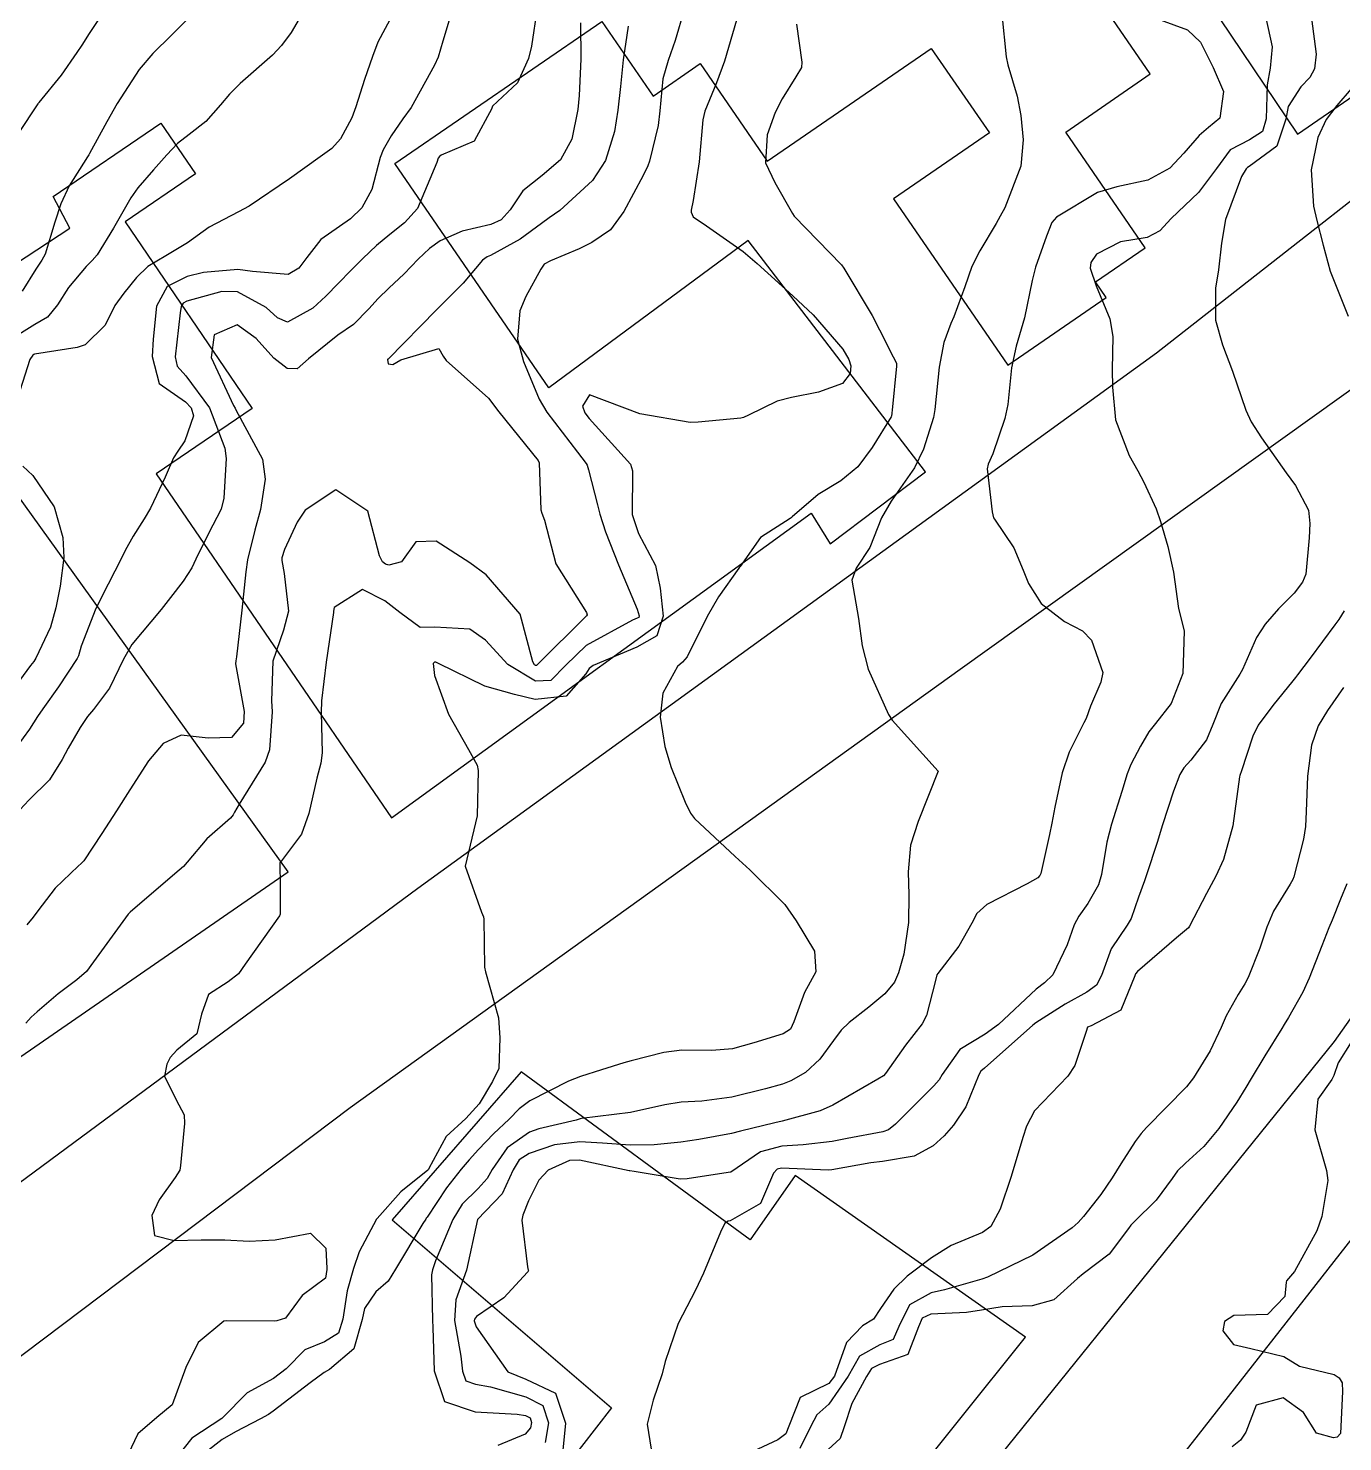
# Model space of a CAD drawing. Header units: metres. Extents: x 318500 to 325275, y 7408834 to 7428799.
# Drawn here: x 322702.7 to 322754.7, y 7421316 to 7421372 of the extents above; entities that cross this region are included whole.
import ezdxf

# ---------------------------------------------------------------- set-up
doc = ezdxf.new("R2010")
doc.units = ezdxf.units.M
doc.header["$MEASUREMENT"] = 0
for name, color, linetype in [('Curvas de Nivel 1m', 11, 'Continuous'), ('Curvas de Nivel 5m', 15, 'Continuous'), ('Edificações', 30, 'Continuous'), ('Vias Primárias', 230, 'Continuous')]:
    doc.layers.add(name, color=color, linetype=linetype)

msp = doc.modelspace()

# ---------------------------------------------------------------- linework, layer by layer
at = {"layer": 'Curvas de Nivel 1m', "flags": 128}
for points, elevation in [([(322717.085, 7421372.515), (322716.503, 7421371.431), (322716.294, 7421370.868), (322715.974, 7421369.947), (322715.635, 7421368.874), (322715.474, 7421368.435), (322715.021, 7421367.603), (322714.679, 7421367.221), (322714.223, 7421366.892), (322713.001, 7421366.015), (322711.402, 7421364.934), (322710.978, 7421364.709), (322709.815, 7421364.108), (322708.965, 7421363.485), (322708.102, 7421362.973), (322707.386, 7421362.551), (322706.947, 7421362.119), (322706.447, 7421361.488), (322706.078, 7421361.003), (322705.706, 7421360.22), (322704.906, 7421359.451), (322704.593, 7421359.335), (322702.901, 7421359.082), (322702.873, 7421359.068), (322702.841, 7421359.041), (322702.716, 7421358.861), (322702.139, 7421357.051)], 781), ([(322713.473, 7421372.516), (322713.073, 7421371.809), (322712.686, 7421371.296), (322712.323, 7421370.921), (322711.049, 7421369.792), (322710.623, 7421369.366), (322710.272, 7421368.948), (322709.688, 7421368.296), (322709.022, 7421367.775), (322708.569, 7421367.414), (322708.15, 7421366.973), (322707.61, 7421366.372), (322706.99, 7421365.667), (322706.712, 7421365.266), (322706.562, 7421364.996), (322706.03, 7421364.064), (322705.388, 7421363.014), (322705.19, 7421362.783), (322704.953, 7421362.55), (322704.247, 7421361.72), (322703.818, 7421361.031), (322703.419, 7421360.538), (322702.918, 7421360.248), (322702.177, 7421359.785)], 782), ([(322705.563, 7421372.532), (322705.071, 7421371.768), (322704.774, 7421371.313), (322704.583, 7421371.025), (322703.962, 7421370.119), (322703.076, 7421369.04), (322703.059, 7421369.02), (322703.039, 7421368.991), (322702.256, 7421367.817)], 784), ([(322722.813, 7421372.783), (322722.585, 7421371.275), (322722.468, 7421370.786), (322722.03, 7421369.816), (322721.041, 7421368.893), (322721.017, 7421368.823), (322721.011, 7421368.8), (322720.319, 7421367.512), (322719.012, 7421366.952), (322718.941, 7421366.901), (322718.896, 7421366.832), (322718.842, 7421366.666), (322718.072, 7421364.844), (322717.554, 7421364.279), (322716.974, 7421363.821), (322716.45, 7421363.383), (322715.901, 7421362.871), (322715.435, 7421362.393), (322714.945, 7421361.888), (322714.447, 7421361.378), (322713.928, 7421360.895), (322712.924, 7421360.338), (322712.524, 7421360.515), (322712.081, 7421360.923), (322710.939, 7421361.542), (322710.321, 7421361.565), (322708.933, 7421361.176), (322708.791, 7421361.103), (322708.714, 7421360.963), (322708.678, 7421360.715), (322708.47, 7421358.967), (322708.547, 7421358.607), (322708.899, 7421358.225), (322709.832, 7421356.95), (322710.44, 7421355.361), (322710.489, 7421354.944), (322710.406, 7421353.372), (322710.298, 7421352.945), (322709.788, 7421351.977), (322709.298, 7421350.955), (322709.139, 7421350.612), (322708.787, 7421350.091), (322708.295, 7421349.449), (322707.914, 7421348.973), (322706.756, 7421347.587), (322706.425, 7421346.995), (322705.879, 7421345.857), (322705.239, 7421345.012), (322705, 7421344.731), (322704.709, 7421344.296), (322704.238, 7421343.483), (322703.999, 7421343.027), (322703.493, 7421342.221), (322702.674, 7421341.414), (322702.331, 7421341.045)], 779), ([(322709.082, 7421372.457), (322708.329, 7421371.713), (322707.586, 7421370.982), (322707.054, 7421370.352), (322706.173, 7421369.003), (322705.765, 7421368.273), (322705.087, 7421367.019), (322705.06, 7421366.968), (322705.008, 7421366.892), (322704.27, 7421365.748), (322703.951, 7421365.03), (322703.705, 7421364.3), (322703.323, 7421363.036), (322703.198, 7421362.796), (322702.951, 7421362.446), (322702.409, 7421361.577)], 783), ([(322728.637, 7421372.705), (322728.283, 7421371.503), (322727.996, 7421370.711), (322727.793, 7421369.979), (322727.674, 7421368.714), (322727.61, 7421368.135), (322727.261, 7421366.717), (322727.195, 7421366.531), (322727.004, 7421366.149), (322726.25, 7421364.731), (322725.711, 7421364.007), (322724.971, 7421363.494), (322724.474, 7421363.251), (322723.337, 7421362.774), (322723.095, 7421362.641), (322722.955, 7421362.441), (322722.369, 7421361.355), (322722.126, 7421360.788), (322722.031, 7421359.677), (322722.274, 7421358.786), (322722.888, 7421357.295), (322723.194, 7421356.775), (322724.413, 7421355.201), (322724.754, 7421354.751), (322724.787, 7421354.688), (322724.848, 7421354.501), (322725.206, 7421353.117), (322725.297, 7421352.743), (322725.513, 7421352.046), (322726.028, 7421350.732), (322726.774, 7421348.976), (322726.85, 7421348.719), (322726.834, 7421348.654), (322726.769, 7421348.619), (322726.593, 7421348.547), (322724.758, 7421347.537), (322723.945, 7421346.762), (322723.358, 7421346.153), (322722.74, 7421346.131), (322721.655, 7421346.791), (322720.76, 7421347.757), (322720.142, 7421348.187), (322718.764, 7421348.265), (322718.179, 7421348.254), (322717.374, 7421348.851), (322716.777, 7421349.304), (322715.892, 7421349.76), (322714.772, 7421349.043), (322714.75, 7421348.901), (322714.749, 7421348.88), (322714.74, 7421348.851), (322714.452, 7421346.884), (322714.266, 7421345.347), (322714.256, 7421344.887), (322714.295, 7421343.287), (322714.242, 7421342.887), (322714.079, 7421342.284), (322713.774, 7421340.893), (322713.48, 7421340.076), (322712.641, 7421338.961), (322712.621, 7421338.93), (322712.614, 7421338.91), (322712.627, 7421338.035), (322712.635, 7421336.91), (322712.609, 7421336.837), (322711.251, 7421334.93), (322710.983, 7421334.535), (322710.579, 7421334.219), (322709.797, 7421333.722), (322709.52, 7421332.95), (322709.334, 7421332.167), (322708.538, 7421331.521), (322708.275, 7421331.222), (322708.149, 7421330.966), (322708.048, 7421330.49), (322708.516, 7421329.557), (322708.83, 7421328.957), (322708.84, 7421328.62), (322708.679, 7421326.957), (322708.662, 7421326.773), (322708.473, 7421326.48), (322707.834, 7421325.595), (322707.55, 7421324.973), (322707.649, 7421324.179), (322708.44, 7421323.981), (322709.5, 7421324.003), (322710.441, 7421324.004), (322711.403, 7421323.958), (322712.441, 7421324.009), (322713.831, 7421324.276), (322714.438, 7421323.676), (322714.479, 7421322.88), (322714.475, 7421322.833), (322714.424, 7421322.491), (322713.503, 7421321.805), (322712.848, 7421320.903), (322712.505, 7421320.802), (322712.398, 7421320.785), (322710.522, 7421320.804), (322710.398, 7421320.785), (322709.387, 7421319.943), (322708.902, 7421318.952), (322708.355, 7421317.479), (322707.754, 7421316.969), (322706.996, 7421316.324), (322706.367, 7421314.989)], 776), ([(322741.22, 7421372.538), (322741.388, 7421370.85), (322741.453, 7421370.534), (322741.819, 7421369.296), (322741.968, 7421368.526), (322742.062, 7421367.561), (322741.964, 7421366.526), (322741.333, 7421364.875), (322741.147, 7421364.538), (322740.986, 7421364.252), (322740.342, 7421363.174), (322740.029, 7421362.549), (322739.75, 7421361.75), (322739.315, 7421360.556), (322739.192, 7421360.292), (322738.92, 7421359.546), (322738.73, 7421358.563), (322738.567, 7421356.882), (322738.512, 7421356.566), (322738.112, 7421355.32), (322737.759, 7421354.576), (322736.837, 7421353.262), (322736.452, 7421352.596), (322735.991, 7421351.424), (322735.452, 7421350.61), (322735.278, 7421350.127), (322735.534, 7421348.609), (322735.68, 7421347.527), (322735.922, 7421346.602), (322736.723, 7421344.815), (322736.873, 7421344.588), (322738.69, 7421342.56), (322737.906, 7421340.571), (322737.597, 7421339.635), (322737.512, 7421338.577), (322737.534, 7421337.668), (322737.522, 7421336.576), (322737.339, 7421335.32), (322737.123, 7421334.582), (322736.959, 7421334.209), (322736.577, 7421333.746), (322735.943, 7421333.226), (322735.173, 7421332.611), (322734.856, 7421332.315), (322734.549, 7421331.904), (322734.007, 7421331.156), (322733.434, 7421330.631), (322732.865, 7421330.299), (322732.525, 7421330.175), (322731.858, 7421329.985), (322730.52, 7421329.654), (322729.332, 7421329.501), (322728.518, 7421329.46), (322727.864, 7421329.359), (322726.513, 7421329.05), (322724.572, 7421328.81), (322724.51, 7421328.797), (322724.359, 7421328.752), (322722.875, 7421328.404), (322722.502, 7421328.272), (322721.624, 7421327.658), (322721.029, 7421326.795), (322720.832, 7421326.439), (322720.469, 7421326.04), (322719.846, 7421325.423), (322719.465, 7421324.815), (322718.779, 7421323.171), (322718.66, 7421322.827), (322718.631, 7421322.623), (322718.667, 7421320.826), (322718.684, 7421320.537), (322718.73, 7421318.825), (322719.145, 7421317.606), (322720.354, 7421317.2), (322722.025, 7421317.111), (322722.353, 7421317.049), (322722.532, 7421316.958), (322722.59, 7421316.776), (322722.554, 7421316.57), (322722.343, 7421316.32), (322721.254, 7421315.868)], 773), ([(322747.09, 7421372.46), (322748.566, 7421371.919), (322749.08, 7421371.432), (322749.593, 7421370.425), (322749.992, 7421369.484), (322749.846, 7421368.422), (322749.404, 7421368.057), (322749.03, 7421367.739), (322748.42, 7421367.038), (322747.864, 7421366.447), (322747.005, 7421365.962), (322745.77, 7421365.704), (322745, 7421365.484), (322743.381, 7421364.504), (322743.201, 7421364.293), (322742.979, 7421363.75), (322742.549, 7421362.516), (322742.424, 7421361.989), (322742.115, 7421360.522), (322741.79, 7421359.398), (322741.594, 7421358.53), (322741.448, 7421357.091), (322741.339, 7421356.533), (322740.859, 7421355.129), (322740.678, 7421354.716), (322740.636, 7421354.542), (322740.833, 7421352.836), (322740.891, 7421352.599), (322740.926, 7421352.539), (322741.695, 7421351.408), (322742.06, 7421350.521), (322742.267, 7421349.992), (322742.78, 7421349.207), (322743.699, 7421348.496), (322744.408, 7421348.127), (322744.763, 7421347.755), (322745.212, 7421346.475), (322745.131, 7421346.09), (322744.73, 7421345.134), (322744.556, 7421344.649), (322744.47, 7421344.484), (322743.877, 7421343.318), (322743.608, 7421342.496), (322743.322, 7421341.146), (322743.192, 7421340.502), (322743.103, 7421340.064), (322742.759, 7421338.508), (322742.719, 7421338.429), (322742.638, 7421338.348), (322742.217, 7421338.1), (322740.621, 7421337.287), (322740.225, 7421336.935), (322740.025, 7421336.546), (322739.518, 7421335.634), (322738.682, 7421334.559), (322738.647, 7421334.502), (322738.586, 7421334.278), (322738.232, 7421332.898), (322738.061, 7421332.567), (322737.404, 7421331.721), (322736.612, 7421330.589), (322736.529, 7421330.509), (322736.31, 7421330.376), (322734.517, 7421329.343), (322734.018, 7421329.122), (322732.511, 7421328.704), (322732.225, 7421328.644), (322730.859, 7421328.31), (322730.503, 7421328.215), (322729.209, 7421327.98), (322728.498, 7421327.882), (322727.442, 7421327.764), (322726.496, 7421327.757), (322725.393, 7421327.84), (322724.497, 7421327.893), (322723.494, 7421327.766), (322722.49, 7421327.433), (322722.095, 7421327.175), (322721.861, 7421326.786), (322721.43, 7421325.826), (322720.45, 7421324.815), (322720.008, 7421322.806), (322719.59, 7421321.635), (322719.542, 7421320.813), (322719.79, 7421319.398), (322719.854, 7421318.808), (322719.984, 7421318.424), (322720.365, 7421318.296), (322720.969, 7421318.188), (322722.36, 7421317.798), (322723.037, 7421317.45), (322723.262, 7421316.766), (322723.127, 7421315.979)], 772), ([(322751.669, 7421372.401), (322751.925, 7421371.244), (322751.845, 7421370.398), (322751.721, 7421369.739), (322751.68, 7421368.4), (322751.543, 7421367.892), (322751.027, 7421367.561), (322750.265, 7421367.174), (322749.716, 7421366.423), (322749, 7421365.478), (322747.925, 7421364.446), (322747.476, 7421363.959), (322746.978, 7421363.693), (322745.921, 7421363.526), (322744.968, 7421363.033), (322744.74, 7421362.707), (322744.713, 7421362.484), (322744.95, 7421361.788), (322745.493, 7421360.474), (322745.614, 7421359.783), (322745.586, 7421358.473), (322745.596, 7421357.776), (322745.714, 7421356.472), (322746.257, 7421355.068), (322746.601, 7421354.462), (322746.846, 7421354.01), (322747.332, 7421352.949), (322747.497, 7421352.45), (322747.793, 7421351.468), (322748.022, 7421350.442), (322748.215, 7421349.002), (322748.363, 7421348.436), (322748.442, 7421348.11), (322748.388, 7421346.435), (322747.924, 7421345.25), (322747.3, 7421344.451), (322747.045, 7421344.125), (322746.706, 7421343.552), (322746.331, 7421342.828), (322746.182, 7421342.465), (322745.973, 7421341.757), (322745.557, 7421340.471), (322745.378, 7421339.754), (322745.165, 7421338.475), (322745.04, 7421338.07), (322744.623, 7421337.322), (322744.272, 7421336.829), (322744.079, 7421336.488), (322743.804, 7421335.694), (322743.236, 7421334.5), (322742.901, 7421334.189), (322742.581, 7421333.935), (322741.085, 7421332.532), (322740.554, 7421332.157), (322739.553, 7421331.542), (322738.853, 7421330.557), (322738.739, 7421330.347), (322738.525, 7421330.105), (322737.003, 7421328.583), (322736.729, 7421328.364), (322736.506, 7421328.291), (322735.091, 7421328.021), (322734.499, 7421327.908), (322733.352, 7421327.777), (322732.496, 7421327.719), (322731.653, 7421327.492), (322730.48, 7421326.687), (322730.379, 7421326.672), (322728.752, 7421326.42), (322728.476, 7421326.413), (322726.65, 7421326.718), (322726.48, 7421326.74), (322726.457, 7421326.744), (322724.486, 7421327.17), (322724.093, 7421327.149), (322723.249, 7421326.768), (322722.875, 7421326.373), (322722.462, 7421325.548), (322722.247, 7421324.989), (322722.205, 7421324.782), (322722.432, 7421322.945), (322722.46, 7421322.809), (322722.463, 7421322.78), (322722.452, 7421322.757), (322722.429, 7421322.727), (322721.49, 7421321.714), (322720.403, 7421320.973), (322720.328, 7421320.874), (322720.323, 7421320.801), (322720.396, 7421320.566), (322721.651, 7421318.787), (322722.367, 7421318.486), (322723.542, 7421317.942), (322723.93, 7421316.756), (322723.795, 7421315.291)], 771), ([(322726.422, 7421372.069), (322726.215, 7421370.733), (322726.11, 7421369.678), (322726.012, 7421368.735), (322725.869, 7421367.896), (322725.515, 7421366.742), (322725.002, 7421365.953), (322723.709, 7421364.769), (322723.287, 7421364.473), (322722.982, 7421364.253), (322722.132, 7421363.629), (322720.963, 7421362.979), (322720.834, 7421362.93), (322720.653, 7421362.805), (322719.876, 7421361.886), (322718.932, 7421360.942), (322718.873, 7421360.888), (322718.82, 7421360.832), (322716.91, 7421358.886), (322716.894, 7421358.876), (322716.88, 7421358.86), (322716.908, 7421358.698), (322717.091, 7421358.674), (322717.406, 7421358.853), (322718.915, 7421359.306), (322719.084, 7421359), (322719.211, 7421358.825), (322720.888, 7421357.331), (322721.287, 7421356.796), (322722.851, 7421354.863), (322722.889, 7421354.779), (322722.962, 7421352.909), (322722.996, 7421352.778), (322723.103, 7421352.498), (322723.554, 7421350.769), (322724.771, 7421348.846), (322724.792, 7421348.75), (322724.77, 7421348.72), (322722.815, 7421346.779), (322722.779, 7421346.75), (322722.75, 7421346.749), (322722.702, 7421346.78), (322722.643, 7421346.889), (322722.138, 7421348.786), (322720.793, 7421350.345), (322720.149, 7421350.81), (322718.813, 7421351.673), (322718.004, 7421351.651), (322717.433, 7421350.851), (322716.931, 7421350.725), (322716.799, 7421350.766), (322716.689, 7421350.861), (322716.573, 7421351.093), (322716.108, 7421352.867), (322714.838, 7421353.708), (322713.617, 7421352.898), (322713.304, 7421352.422), (322712.807, 7421351.344), (322712.702, 7421351.011), (322712.696, 7421350.912), (322712.792, 7421350.399), (322712.968, 7421348.907), (322712.762, 7421348.148), (322712.346, 7421346.916), (322712.289, 7421345.354), (322712.313, 7421344.916), (322712.208, 7421343.407), (322712.035, 7421342.92), (322711.003, 7421341.265), (322710.83, 7421340.938), (322710.774, 7421340.833), (322710.667, 7421340.711), (322709.722, 7421339.882), (322708.954, 7421338.957), (322708.804, 7421338.792), (322708.635, 7421338.648), (322707.726, 7421337.87), (322706.698, 7421336.989), (322706.609, 7421336.898), (322705.234, 7421335.01), (322704.962, 7421334.637), (322704.579, 7421334.298), (322703.837, 7421333.755), (322703.01, 7421333.033), (322702.773, 7421332.82), (322702.553, 7421332.59)], 777), ([(322724.529, 7421372.203), (322724.539, 7421370.758), (322724.481, 7421369.326), (322724.427, 7421368.759), (322724.188, 7421367.597), (322723.737, 7421366.769), (322723.004, 7421366.146), (322722.241, 7421365.545), (322721.739, 7421364.793), (322721.385, 7421364.395), (322720.981, 7421364.216), (322719.84, 7421363.954), (322718.971, 7421363.562), (322718.548, 7421363.255), (322718.099, 7421362.843), (322717.548, 7421362.255), (322716.942, 7421361.69), (322716.516, 7421361.285), (322716.151, 7421360.868), (322715.539, 7421360.258), (322714.919, 7421359.827), (322713.759, 7421358.897), (322713.31, 7421358.498), (322712.904, 7421358.51), (322712.377, 7421358.918), (322711.686, 7421359.697), (322710.923, 7421360.236), (322710.019, 7421359.849), (322709.902, 7421358.95), (322710.783, 7421357.04), (322710.847, 7421356.94), (322710.879, 7421356.879), (322711.927, 7421354.924), (322712.045, 7421354.125), (322711.849, 7421352.925), (322711.633, 7421352.112), (322711.336, 7421350.932), (322711.27, 7421350.456), (322711.117, 7421348.935), (322710.903, 7421347.09), (322710.872, 7421346.938), (322710.87, 7421346.817), (322711.211, 7421344.933), (322711.176, 7421344.47), (322710.704, 7421343.898), (322709.78, 7421343.873), (322708.705, 7421343.986), (322708.004, 7421343.667), (322707.421, 7421342.979), (322706.678, 7421341.831), (322706.144, 7421340.998), (322705.567, 7421340.096), (322704.858, 7421339.017), (322704.752, 7421338.905), (322704.637, 7421338.808), (322703.717, 7421337.936), (322703.034, 7421337.036), (322702.856, 7421336.789), (322702.604, 7421336.486)], 778), ([(322733.085, 7421372.146), (322733.296, 7421370.638), (322733.283, 7421370.422), (322733.061, 7421370.059), (322732.51, 7421369.186), (322732.242, 7421368.652), (322731.918, 7421367.765), (322731.858, 7421366.657), (322732.223, 7421365.873), (322732.919, 7421364.641), (322732.989, 7421364.541), (322734.863, 7421362.621), (322734.958, 7421362.488), (322736.075, 7421360.603), (322736.367, 7421360.041), (322736.914, 7421358.97), (322737.039, 7421358.716), (322737.047, 7421358.588), (322737.031, 7421358.465), (322736.886, 7421356.989), (322736.842, 7421356.629), (322736.83, 7421356.591), (322736.082, 7421355.381), (322735.507, 7421354.61), (322734.844, 7421354.058), (322733.948, 7421353.52), (322732.911, 7421352.639), (322732.873, 7421352.596), (322732.829, 7421352.565), (322731.663, 7421351.812), (322730.846, 7421350.669), (322730.826, 7421350.643), (322730.799, 7421350.605), (322729.994, 7421349.47), (322729.54, 7421348.688), (322728.754, 7421347.09), (322728.567, 7421346.887), (322728.366, 7421346.704), (322727.783, 7421345.661), (322727.683, 7421344.71), (322727.872, 7421343.538), (322728.123, 7421342.706), (322728.676, 7421341.337), (322728.884, 7421340.909), (322729.041, 7421340.694), (322730.648, 7421339.181), (322731.239, 7421338.661), (322732.62, 7421337.283), (322733.073, 7421336.635), (322733.792, 7421335.434), (322733.85, 7421334.627), (322733.402, 7421333.808), (322732.98, 7421332.636), (322732.843, 7421332.35), (322732.553, 7421332.16), (322731.399, 7421331.806), (322730.543, 7421331.568), (322729.725, 7421331.5), (322728.542, 7421331.525), (322727.824, 7421331.424), (322726.536, 7421331.103), (322726.239, 7421331.02), (322725.359, 7421330.738), (322724.527, 7421330.479), (322724.059, 7421330.29), (322722.517, 7421329.513), (322722.105, 7421329.193), (322721.697, 7421328.788), (322721.084, 7421328.211), (322720.492, 7421327.586), (322720.119, 7421327.172), (322719.807, 7421326.81), (322719.221, 7421326.066), (322718.451, 7421324.9), (322718.419, 7421324.862), (322718.396, 7421324.831), (322718.278, 7421324.662), (322717.206, 7421322.848), (322716.909, 7421322.366), (322716.416, 7421321.944), (322715.973, 7421321.29), (322715.886, 7421320.858), (322715.553, 7421319.692), (322714.587, 7421318.877), (322714.369, 7421318.76), (322713.822, 7421318.346), (322712.353, 7421317.223), (322712.173, 7421317.091), (322711.855, 7421316.915), (322710.861, 7421316.406), (322710.338, 7421316.101), (322709.68, 7421315.589)], 774), ([(322755.058, 7421369.58), (322754.479, 7421368.928), (322754.056, 7421368.365), (322753.737, 7421367.662), (322753.468, 7421366.373), (322753.56, 7421364.936), (322753.696, 7421364.369), (322753.947, 7421363.394), (322754.218, 7421362.361), (322754.933, 7421360.577)], 769), ([(322702.441, 7421354.643), (322702.842, 7421354.277), (322703.681, 7421353.031), (322704.022, 7421351.817), (322704.069, 7421351.027), (322703.922, 7421349.89), (322703.746, 7421349.03), (322703.532, 7421348.262), (322702.957, 7421347.038), (322702.876, 7421346.911), (322702.746, 7421346.748), (322702.017, 7421345.765)], 781), ([(322754.779, 7421348.921), (322754.56, 7421348.567), (322754.409, 7421348.355), (322753.433, 7421347.046), (322752.924, 7421346.377), (322752.851, 7421346.276), (322752.746, 7421346.141), (322751.952, 7421345.168), (322751.373, 7421344.393), (322751.159, 7421343.95), (322750.692, 7421342.543), (322750.658, 7421342.433), (322750.644, 7421342.401), (322750.627, 7421342.338), (322750.37, 7421340.405), (322749.991, 7421339.069), (322749.691, 7421338.414), (322749.327, 7421337.722), (322748.654, 7421336.429), (322748.609, 7421336.363), (322748.137, 7421335.969), (322746.592, 7421334.635), (322746.514, 7421334.538), (322746.486, 7421334.461), (322745.931, 7421333.105), (322744.76, 7421332.478), (322744.612, 7421332.426), (322744.557, 7421332.253), (322744.113, 7421330.91), (322743.824, 7421330.491), (322742.516, 7421329.112), (322742.196, 7421328.515), (322742.05, 7421328.064), (322741.585, 7421326.523), (322741.147, 7421325.217), (322740.782, 7421324.535), (322740.448, 7421324.302), (322739.211, 7421323.784), (322738.437, 7421323.292), (322737.472, 7421322.574), (322736.945, 7421322.059), (322736.411, 7421321.295), (322736.129, 7421320.87), (322735.698, 7421320.601), (322735.059, 7421319.941), (322734.586, 7421318.617), (322734.367, 7421318.318), (322733.229, 7421317.763), (322732.781, 7421316.636), (322732.66, 7421316.322), (322732.342, 7421316.085), (322731.358, 7421315.631)], 769), ([(322754.743, 7421345.882), (322754.117, 7421344.971), (322753.747, 7421344.365), (322753.48, 7421343.597), (322753.324, 7421342.37), (322753.275, 7421340.97), (322753.243, 7421340.371), (322753.159, 7421339.876), (322752.784, 7421338.378), (322752.744, 7421338.273), (322752.636, 7421338.088), (322751.982, 7421337.024), (322751.715, 7421336.389), (322751.435, 7421335.558), (322750.974, 7421334.396), (322750.843, 7421334.141), (322750.58, 7421333.72), (322750.101, 7421332.873), (322749.903, 7421332.41), (322749.467, 7421331.495), (322748.81, 7421330.426), (322748.526, 7421330.061), (322746.942, 7421328.454), (322746.738, 7421328.225), (322746.502, 7421327.906), (322745.931, 7421327.023), (322745.591, 7421326.469), (322745.133, 7421325.81), (322744.457, 7421324.938), (322744.241, 7421324.696), (322743.996, 7421324.487), (322742.439, 7421323.4), (322740.655, 7421322.537), (322740.429, 7421322.458), (322738.944, 7421322.033), (322738.42, 7421321.912), (322737.554, 7421321.432), (322737.141, 7421320.579), (322736.907, 7421320.067), (322736.389, 7421319.847), (322735.578, 7421319.406), (322735.135, 7421318.609), (322734.359, 7421317.501), (322733.893, 7421317.086), (322733.651, 7421316.627), (322733.222, 7421315.745)], 768), ([(322754.876, 7421338.107), (322754.627, 7421337.494), (322754.297, 7421336.672), (322754.162, 7421336.357), (322753.896, 7421335.653), (322753.392, 7421334.368), (322753.132, 7421333.822), (322752.567, 7421332.814), (322752.405, 7421332.539), (322752.307, 7421332.383), (322751.632, 7421331.301), (322751.089, 7421330.394), (322750.883, 7421330.039), (322750.521, 7421329.463), (322749.807, 7421328.411), (322749.216, 7421327.702), (322748.489, 7421327.045), (322748.178, 7421326.742), (322747.963, 7421326.438), (322747.334, 7421325.58), (322746.454, 7421324.726), (322746.322, 7421324.591), (322746.239, 7421324.462), (322745.473, 7421323.436), (322744.432, 7421322.665), (322744.21, 7421322.483), (322743.277, 7421321.637), (322742.413, 7421321.393), (322741.236, 7421321.351), (322740.41, 7421321.222), (322739.818, 7421321.137), (322738.408, 7421321.063), (322738.063, 7421320.907), (322737.919, 7421320.567), (322737.49, 7421319.467), (322736.377, 7421319.071), (322736.055, 7421318.915), (322735.853, 7421318.598), (322735.28, 7421317.527), (322734.977, 7421316.611), (322734.812, 7421316.144), (322734.336, 7421315.701)], 767), ([(322755.056, 7421331.838), (322754.54, 7421331.015), (322754.368, 7421330.517), (322754.287, 7421330.354), (322753.737, 7421329.577), (322753.615, 7421328.363), (322754.082, 7421326.76), (322754.128, 7421326.355), (322753.89, 7421324.927), (322753.687, 7421324.361), (322752.814, 7421322.755), (322752.496, 7421322.379), (322752.472, 7421322.336), (322752.421, 7421321.767), (322751.743, 7421321.054), (322750.409, 7421321.019), (322750.041, 7421320.77), (322749.975, 7421320.406), (322750.392, 7421319.859), (322751.075, 7421319.708), (322752.385, 7421319.396), (322753.012, 7421319.003), (322754.383, 7421318.674), (322754.574, 7421318.539), (322754.691, 7421318.345), (322754.715, 7421318.004), (322754.63, 7421316.346), (322754.494, 7421316.202), (322754.347, 7421316.174), (322753.681, 7421316.36), (322753.161, 7421317.167), (322752.364, 7421317.756), (322751.286, 7421317.465), (322750.882, 7421316.395), (322750.669, 7421316.073), (322750.341, 7421315.807)], 766)]:
    msp.add_lwpolyline(points, dxfattribs=dict(at, elevation=elevation))
at = {"layer": 'Curvas de Nivel 5m', "flags": 128}
for points, elevation in [([(322719.479, 7421372.824), (322719.076, 7421371.465), (322718.887, 7421370.833), (322718.751, 7421370.52), (322717.82, 7421368.848), (322717.495, 7421368.391), (322717.023, 7421367.729), (322716.709, 7421367.168), (322716.598, 7421366.864), (322716.264, 7421365.6), (322715.862, 7421364.871), (322715.423, 7421364.436), (322714.979, 7421364.129), (322714.244, 7421363.617), (322713.687, 7421362.899), (322713.369, 7421362.489), (322712.95, 7421362.231), (322711.537, 7421362.345), (322710.952, 7421362.431), (322709.59, 7421362.314), (322708.948, 7421362.149), (322708.159, 7421361.755), (322707.732, 7421360.978), (322707.603, 7421359.672), (322707.567, 7421358.98), (322707.834, 7421357.916), (322708.883, 7421357.188), (322709.113, 7421356.958), (322709.195, 7421356.637), (322708.86, 7421355.648), (322708.579, 7421355.239), (322708.403, 7421354.967), (322708.075, 7421354.204), (322707.499, 7421352.98), (322707.251, 7421352.556), (322706.813, 7421351.876), (322706.492, 7421351.307), (322706.353, 7421350.997), (322705.822, 7421349.966), (322705.337, 7421349.011), (322704.755, 7421347.521), (322704.643, 7421347.129), (322704.595, 7421347.022), (322703.851, 7421345.911), (322703.228, 7421345.035), (322703.021, 7421344.731), (322702.708, 7421344.23), (322702.207, 7421343.538)], 780), ([(322753.484, 7421372.374), (322753.663, 7421370.958), (322753.598, 7421370.372), (322753.412, 7421370.028), (322753.059, 7421369.666), (322752.551, 7421368.884), (322752.46, 7421368.389), (322752.107, 7421367.311), (322751.012, 7421366.511), (322750.948, 7421366.474), (322750.896, 7421366.411), (322750.705, 7421366.112), (322750.071, 7421364.414), (322749.922, 7421363.469), (322749.792, 7421362.418), (322749.682, 7421361.686), (322749.678, 7421360.419), (322749.951, 7421359.446), (322750.351, 7421358.408), (322750.887, 7421356.855), (322751.097, 7421356.398), (322751.498, 7421355.766), (322752.479, 7421354.384), (322752.845, 7421353.871), (322753.358, 7421352.895), (322753.415, 7421352.371), (322753.386, 7421351.807), (322753.258, 7421350.373), (322753.125, 7421350.045), (322752.789, 7421349.613), (322752.173, 7421348.993), (322751.651, 7421348.391), (322751.297, 7421347.862), (322750.752, 7421346.596), (322750.645, 7421346.402), (322749.903, 7421345.242), (322749.57, 7421344.417), (322749.325, 7421343.807), (322748.699, 7421343.003), (322748.426, 7421342.702), (322748.271, 7421342.436), (322748.019, 7421341.776), (322747.582, 7421340.446), (322747.363, 7421339.746), (322746.946, 7421338.455), (322746.864, 7421338.229), (322746.627, 7421337.572), (322746.343, 7421336.734), (322746.185, 7421336.464), (322745.545, 7421335.526), (322745.159, 7421334.474), (322744.971, 7421334.089), (322744.58, 7421333.821), (322743.726, 7421333.34), (322742.561, 7421332.6), (322742.447, 7421332.512), (322740.534, 7421330.809), (322740.387, 7421330.686), (322740.3, 7421330.542), (322739.789, 7421329.276), (322739.302, 7421328.552), (322738.932, 7421328.127), (322738.498, 7421327.732), (322737.741, 7421327.321), (322736.488, 7421327.107), (322736.026, 7421327.058), (322734.482, 7421326.781), (322734.332, 7421326.771), (322732.483, 7421326.845), (322732.314, 7421326.811), (322732.167, 7421326.645), (322731.663, 7421325.451), (322730.451, 7421324.767), (322730.373, 7421324.749), (322730.249, 7421324.673), (322730.079, 7421324.308), (322729.396, 7421322.686), (322729.088, 7421322.022), (322728.4, 7421320.7), (322727.886, 7421319.197), (322727.762, 7421318.706), (322727.408, 7421317.661), (322727.173, 7421316.712), (322727.328, 7421315.717)], 770), ([(322730.708, 7421372.297), (322730.236, 7421370.683), (322729.918, 7421369.826), (322729.453, 7421368.694), (322729.377, 7421368.353), (322729.226, 7421366.697), (322728.995, 7421365.157), (322728.912, 7421364.78), (322728.907, 7421364.701), (322728.987, 7421364.517), (322729.516, 7421364.158), (322730.967, 7421363.144), (322731.525, 7421362.662), (322732.941, 7421361.387), (322733.745, 7421360.632), (322734.917, 7421359.273), (322735.161, 7421358.865), (322735.24, 7421358.615), (322735.207, 7421358.314), (322734.899, 7421357.918), (322733.956, 7421357.567), (322732.891, 7421357.362), (322732.315, 7421357.223), (322731.184, 7421356.665), (322730.98, 7421356.567), (322730.878, 7421356.545), (322729.189, 7421356.381), (322728.875, 7421356.375), (322726.88, 7421356.72), (322724.891, 7421357.473), (322724.614, 7421357.024), (322724.706, 7421356.753), (322724.877, 7421356.524), (322726.503, 7421354.725), (322726.583, 7421354.46), (322726.58, 7421352.724), (322726.819, 7421351.977), (322727.493, 7421350.713), (322727.69, 7421349.808), (322727.796, 7421348.71), (322727.552, 7421347.922), (322726.758, 7421347.478), (322725.035, 7421346.746), (322724.865, 7421346.632), (322724.745, 7421346.422), (322723.954, 7421345.539), (322722.729, 7421345.41), (322721.915, 7421345.605), (322720.737, 7421345.937), (322718.904, 7421346.828), (322718.8, 7421346.879), (322718.751, 7421346.881), (322718.697, 7421346.831), (322718.743, 7421346.359), (322719.301, 7421344.821), (322720.091, 7421343.418), (322720.435, 7421342.804), (322720.481, 7421342.597), (322720.43, 7421340.804), (322720.097, 7421339.359), (322719.958, 7421338.81), (322720.613, 7421336.989), (322720.69, 7421336.799), (322720.704, 7421336.704), (322720.727, 7421334.799), (322720.769, 7421334.616), (322721.282, 7421332.793), (322721.328, 7421332.012), (322721.288, 7421330.792), (322721.043, 7421330.277), (322720.516, 7421329.396), (322719.991, 7421328.808), (322719.214, 7421328.105), (322718.527, 7421326.829), (322718.509, 7421326.8), (322718.479, 7421326.767), (322717.408, 7421325.904), (322716.471, 7421324.86), (322716.45, 7421324.83), (322715.764, 7421323.54), (322715.538, 7421322.869), (322715.292, 7421321.991), (322715.113, 7421320.869), (322714.945, 7421320.318), (322714.386, 7421319.966), (322713.616, 7421319.657), (322712.868, 7421318.903), (322712.366, 7421318.512), (322711.33, 7421317.951), (322710.35, 7421316.957), (322710.318, 7421316.93), (322709.128, 7421316.158), (322708.323, 7421315.146)], 775)]:
    msp.add_lwpolyline(points, dxfattribs=dict(at, elevation=elevation))
at = {"layer": 'Edificações'}
for points in [[(322738.873, 7421388.66), (322752.924, 7421367.783), (322764.745, 7421375.927)], [(322696.874, 7421359.193), (322704.307, 7421364.067), (322703.648, 7421365.317), (322707.905, 7421368.22), (322709.274, 7421366.212), (322706.493, 7421364.316), (322711.528, 7421356.932), (322707.723, 7421354.338), (322717.04, 7421340.72), (322733.658, 7421352.781), (322734.412, 7421351.568), (322738.191, 7421354.418), (322731.175, 7421363.578), (322723.278, 7421357.745), (322717.178, 7421366.626), (322725.372, 7421372.254), (322727.402, 7421369.299), (322729.273, 7421370.584), (322731.925, 7421366.723), (322738.423, 7421371.187), (322740.723, 7421367.839), (322736.928, 7421365.232), (322741.451, 7421358.648), (322745.35, 7421361.327), (322744.928, 7421361.941), (322746.892, 7421363.29), (322743.745, 7421367.872), (322747.095, 7421370.173), (322742.069, 7421377.488)], [(322695.772, 7421326.722), (322712.953, 7421338.582), (322698.054, 7421359.288)], [(322734.354, 7421310.412), (322742.152, 7421320.161), (322733.033, 7421326.558), (322731.244, 7421324.008), (322722.172, 7421330.664), (322717.064, 7421324.801), (322725.758, 7421317.353), (322720.407, 7421310.468)]]:
    msp.add_lwpolyline(points, dxfattribs=at)
at = {"layer": 'Vias Primárias'}
for points in [[(323715.644, 7420145.548, 0), (323709.04, 7420132.939)], [(323831.088, 7420001.787, 0), (323833.844, 7420008.443, 0.220888)], [(322698.7, 7421262.888), (322718.556, 7421287.187), (322739.124, 7421312.967), (322754.392, 7421331.868), (322768.67, 7421352.075), (322774.934, 7421362.083), (322779.982, 7421370.858, 0.430851), (322778.995, 7421374.149, 0.25965), (322773.836, 7421373.93), (322770.429, 7421370.524), (322766.039, 7421366.684), (322755.833, 7421358.238), (322739.572, 7421346.592), (322715.404, 7421329.24), (322694.867, 7421313.752), (322666.774, 7421292.755)], [(322747.884, 7421222.28), (322763.857, 7421239.627), (322783.312, 7421262.982), (322806.555, 7421291.086), (322815.748, 7421301.376, 0.075673), (322817.369, 7421303.859), (322826.121, 7421324.603), (322829.042, 7421331.634), (322831.202, 7421338.76, 0.290471), (322827.747, 7421351.194), (322810.895, 7421362.004), (322800.826, 7421367.42), (322795.966, 7421369.579, 0.176649), (322788.081, 7421370.119, 0.151539), (322783.652, 7421367.204), (322774.785, 7421351.316), (322773.59, 7421349.563), (322770.35, 7421344.705), (322765.705, 7421337.255), (322759.65, 7421329.9), (322740.952, 7421306.022), (322725.599, 7421286.997), (322703.324, 7421259.083)]]:
    msp.add_lwpolyline(points, format="xyb", dxfattribs=at)
msp.add_lwpolyline([(322662.564, 7421297.183), (322688.945, 7421316.409), (322718.088, 7421337.939), (322747.348, 7421359.126), (322761.269, 7421370.026), (322766.647, 7421375.064)], dxfattribs=at)

doc.saveas('drawing.dxf')
